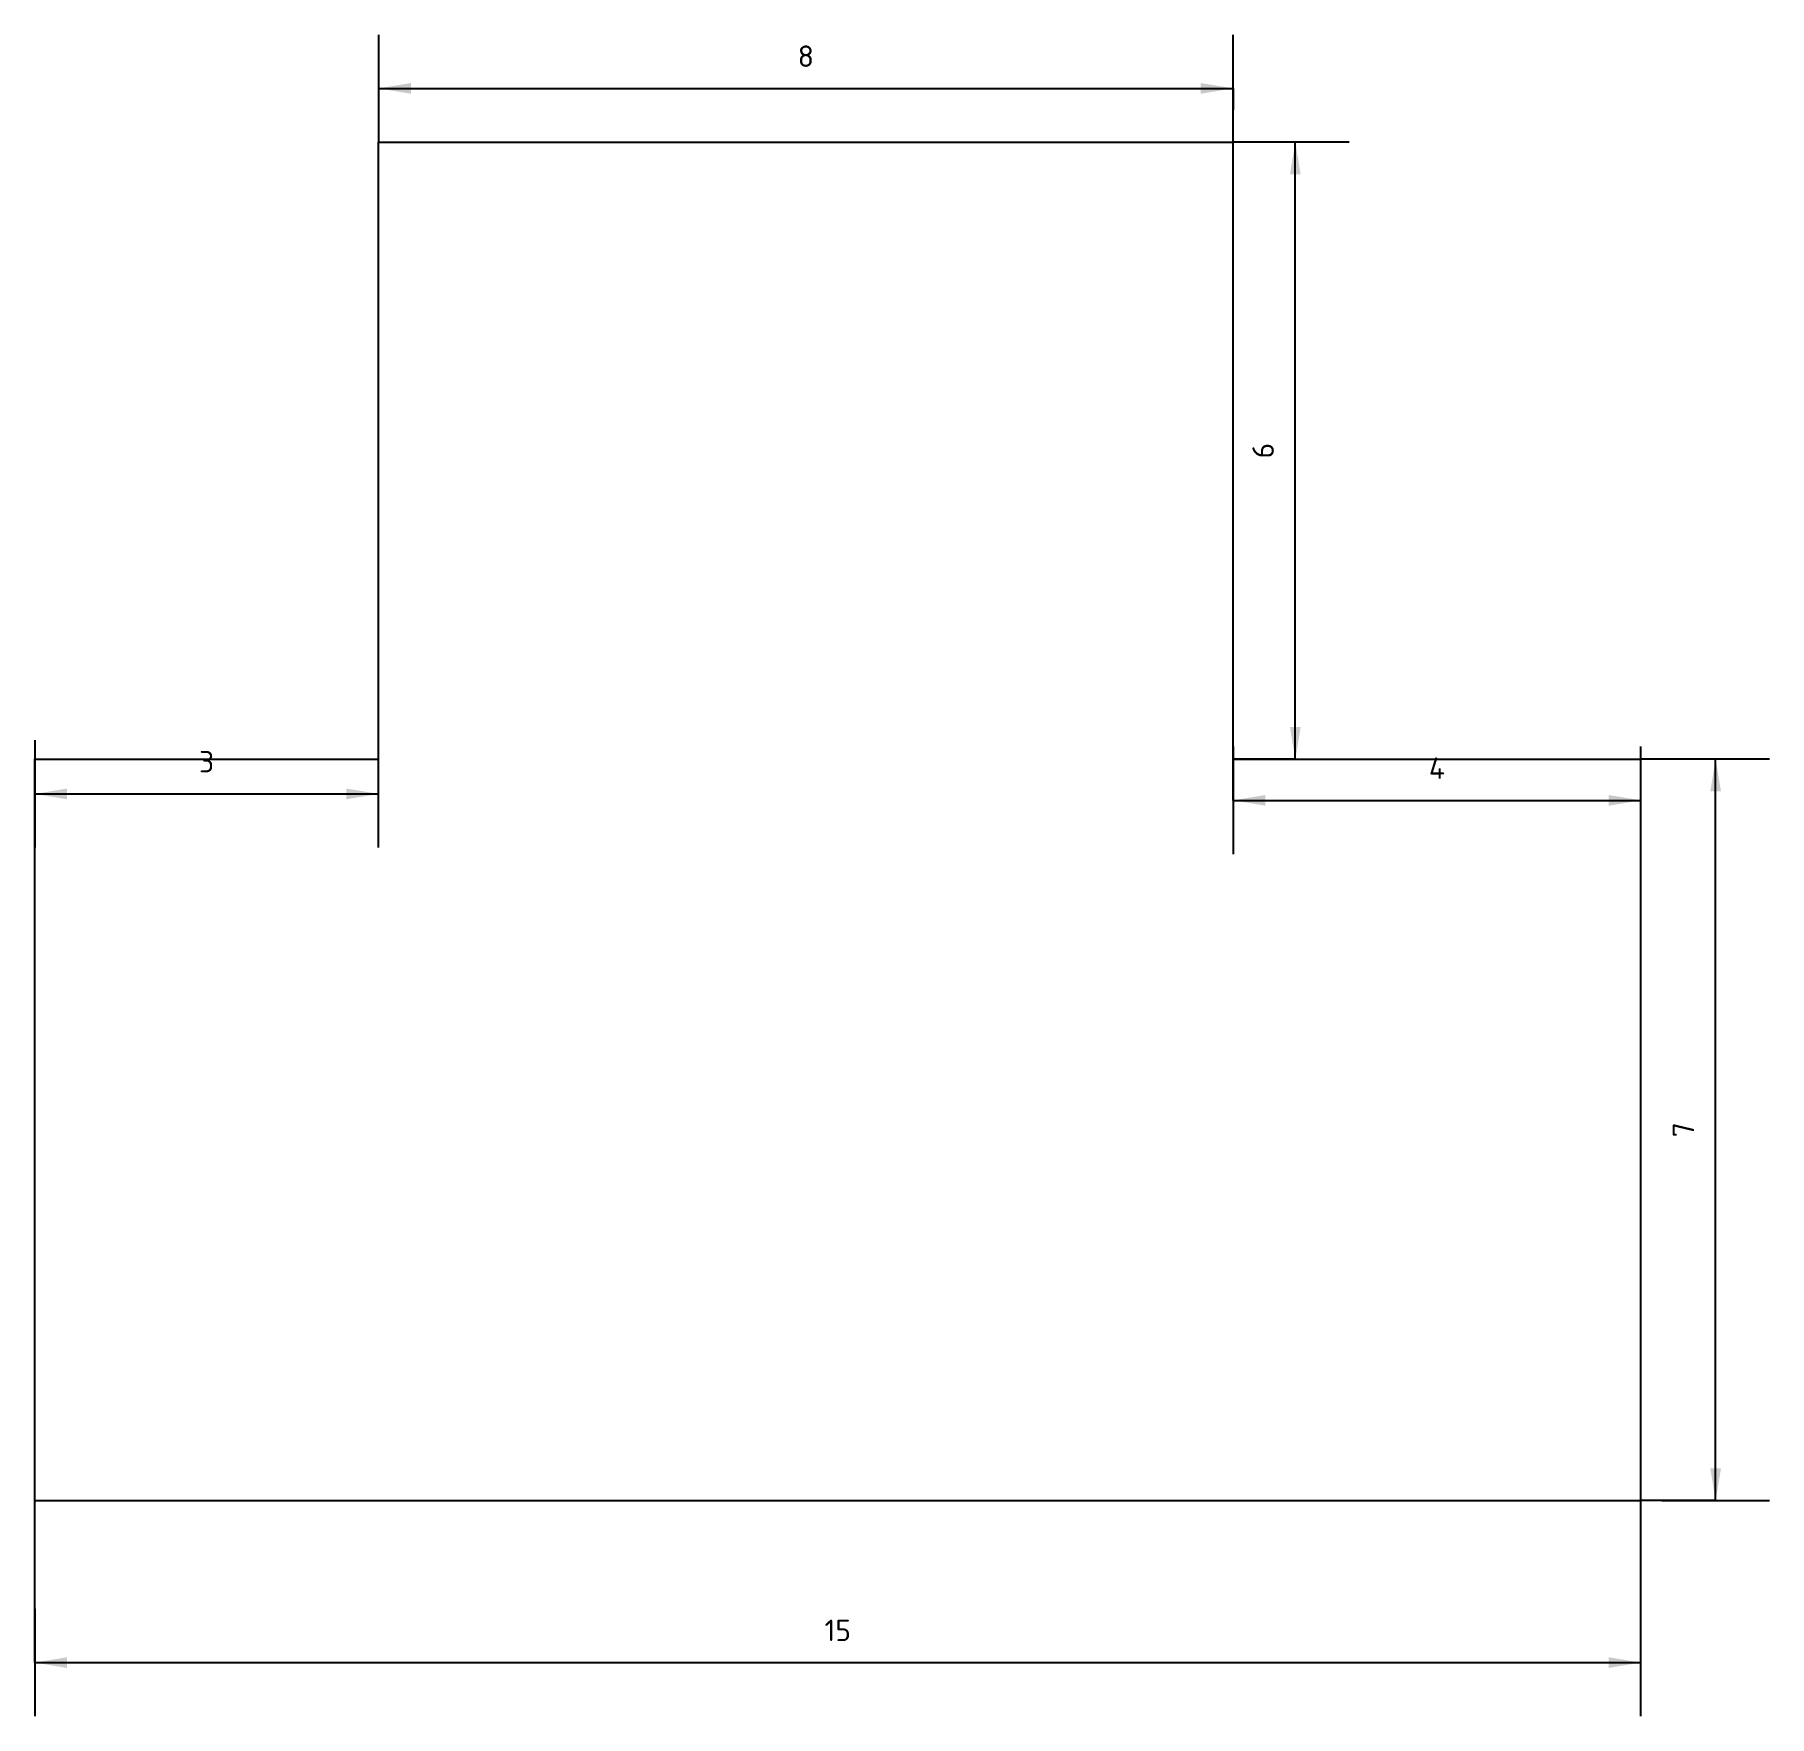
# Model space of a CAD drawing. Extents: x 0 to 16.2, y -2 to 13.6.
import ezdxf
from ezdxf.enums import TextEntityAlignment as Align

# ---------------------------------------------------------------- set-up
doc = ezdxf.new("R2010")
doc.units = 0
doc.layers.add('DIMENSIONS', color=1, linetype='CONTINUOUS')
doc.styles.add('ISOCPEUR', font='isocpeur.ttf')

# ---------------------------------------------------------------- blocks, each defined once
blk = doc.blocks.new('DIMTICK_ARROW')
at = {"color": 5}
blk.add_line((0, 0.5), (0, -0.5), dxfattribs=at)
at = {"color": 7}
blk.add_solid([(0, 0), (0.3, 0.05), (0.3, -0.05)], dxfattribs=at)

msp = doc.modelspace()

# ---------------------------------------------------------------- linework, layer by layer
at = {"color": 3}
for p, q in [((3.203, 12.645), (11.159, 12.645)), ((3.203, 6.9), (3.203, 12.645)), ((3.203, 6.9), (3.203, 12.645)), ((3.203, 12.645), (11.159, 12.645)), ((11.159, 6.9), (11.159, 12.645)), ((11.159, 6.9), (11.159, 12.645)), ((0, 6.9), (3.203, 6.9)), ((0, 0), (0, 6.9)), ((0, 0), (0, 6.9)), ((0, 6.9), (3.203, 6.9)), ((11.159, 6.9), (14.956, 6.9)), ((11.159, 6.9), (14.956, 6.9)), ((14.956, 0), (14.956, 6.9)), ((14.956, 0), (14.956, 6.9)), ((0, 0), (14.956, 0)), ((0, 0), (14.956, 0))]:
    msp.add_line(p, q, dxfattribs=at)
at = {"layer": 'DIMENSIONS', "color": 7}
for p, q in [((3.203, 13.145), (11.159, 13.145)), ((3.203, 13.145), (11.159, 13.145)), ((3.203, 13.145), (11.159, 13.145)), ((3.203, 13.145), (11.159, 13.145)), ((3.203, 13.145), (11.159, 13.145)), ((3.203, 13.145), (11.159, 13.145)), ((3.203, 13.145), (11.159, 13.145)), ((3.203, 13.145), (11.159, 13.145)), ((3.203, 13.145), (11.159, 13.145)), ((3.203, 13.145), (11.159, 13.145)), ((3.203, 13.145), (11.159, 13.145)), ((3.203, 13.145), (11.159, 13.145)), ((3.203, 13.145), (11.159, 13.145)), ((3.203, 13.145), (11.159, 13.145)), ((11.739, 6.9), (11.739, 12.645)), ((11.739, 6.9), (11.739, 12.645)), ((11.739, 6.9), (11.739, 12.645)), ((11.739, 6.9), (11.739, 12.645)), ((11.739, 6.9), (11.739, 12.645)), ((11.739, 6.9), (11.739, 12.645)), ((11.739, 6.9), (11.739, 12.645)), ((11.739, 6.9), (11.739, 12.645)), ((11.739, 6.9), (11.739, 12.645)), ((11.739, 6.9), (11.739, 12.645)), ((11.739, 6.9), (11.739, 12.645)), ((15.653, 0), (15.653, 6.9)), ((15.653, 0), (15.653, 6.9)), ((15.653, 0), (15.653, 6.9)), ((15.653, 0), (15.653, 6.9)), ((15.653, 0), (15.653, 6.9)), ((15.653, 0), (15.653, 6.9)), ((15.653, 0), (15.653, 6.9)), ((15.653, 0), (15.653, 6.9)), ((15.653, 0), (15.653, 6.9)), ((15.653, 0), (15.653, 6.9)), ((0, 6.577), (3.203, 6.577)), ((0, 6.577), (3.203, 6.577)), ((0, 6.577), (3.203, 6.577)), ((0, 6.577), (3.203, 6.577)), ((0, 6.577), (3.203, 6.577)), ((0, 6.577), (3.203, 6.577)), ((0, 6.577), (3.203, 6.577)), ((0, 6.577), (3.203, 6.577)), ((0, 6.577), (3.203, 6.577)), ((0, 6.577), (3.203, 6.577)), ((0, 6.577), (3.203, 6.577)), ((0, 6.577), (3.203, 6.577)), ((0, 6.577), (3.203, 6.577)), ((0, 6.577), (3.203, 6.577)), ((0, 6.577), (3.203, 6.577)), ((0, 6.577), (3.203, 6.577)), ((11.159, 6.517), (14.956, 6.517)), ((11.159, 6.517), (14.956, 6.517)), ((11.159, 6.517), (14.956, 6.517)), ((11.159, 6.517), (14.956, 6.517)), ((11.159, 6.517), (14.956, 6.517)), ((11.159, 6.517), (14.956, 6.517)), ((11.159, 6.517), (14.956, 6.517)), ((11.159, 6.517), (14.956, 6.517)), ((11.159, 6.517), (14.956, 6.517)), ((11.159, 6.517), (14.956, 6.517)), ((11.159, 6.517), (14.956, 6.517)), ((11.159, 6.517), (14.956, 6.517)), ((11.159, 6.517), (14.956, 6.517)), ((11.159, 6.517), (14.956, 6.517)), ((11.159, 6.517), (14.956, 6.517)), ((0, -1.51), (14.956, -1.51)), ((0, -1.51), (14.956, -1.51)), ((0, -1.51), (14.956, -1.51)), ((0, -1.51), (14.956, -1.51)), ((0, -1.51), (14.956, -1.51)), ((0, -1.51), (14.956, -1.51)), ((0, -1.51), (14.956, -1.51)), ((0, -1.51), (14.956, -1.51)), ((0, -1.51), (14.956, -1.51)), ((0, -1.51), (14.956, -1.51)), ((0, -1.51), (14.956, -1.51)), ((0, -1.51), (14.956, -1.51)), ((0, -1.51), (14.956, -1.51))]:
    msp.add_line(p, q, dxfattribs=at)
at = {"layer": 'DIMENSIONS', "color": 5}
for p, q in [((3.203, 13.145), (3.203, 12.945)), ((3.203, 13.145), (3.203, 12.945)), ((3.203, 13.145), (3.203, 12.945)), ((3.203, 13.145), (3.203, 12.945)), ((3.203, 13.145), (3.203, 12.945)), ((3.203, 13.145), (3.203, 12.945)), ((3.203, 13.145), (3.203, 12.945)), ((3.203, 13.145), (3.203, 12.945)), ((3.203, 13.145), (3.203, 12.945)), ((3.203, 13.145), (3.203, 12.945)), ((3.203, 13.145), (3.203, 12.945)), ((3.203, 13.145), (3.203, 12.945)), ((3.203, 13.145), (3.203, 12.945)), ((3.203, 13.145), (3.203, 12.945)), ((11.159, 13.145), (11.159, 12.945)), ((11.159, 13.145), (11.159, 12.945)), ((11.159, 13.145), (11.159, 12.945)), ((11.159, 13.145), (11.159, 12.945)), ((11.159, 13.145), (11.159, 12.945)), ((11.159, 13.145), (11.159, 12.945)), ((11.159, 13.145), (11.159, 12.945)), ((11.159, 13.145), (11.159, 12.945)), ((11.159, 13.145), (11.159, 12.945)), ((11.159, 13.145), (11.159, 12.945)), ((11.159, 13.145), (11.159, 12.945)), ((11.159, 13.145), (11.159, 12.945)), ((11.159, 13.145), (11.159, 12.945)), ((11.159, 13.145), (11.159, 12.945)), ((11.739, 12.645), (11.159, 12.645)), ((11.739, 12.645), (11.159, 12.645)), ((11.739, 12.645), (11.159, 12.645)), ((11.739, 12.645), (11.159, 12.645)), ((11.739, 12.645), (11.159, 12.645)), ((11.739, 12.645), (11.159, 12.645)), ((11.739, 12.645), (11.159, 12.645)), ((11.739, 12.645), (11.159, 12.645)), ((11.739, 12.645), (11.159, 12.645)), ((11.739, 12.645), (11.159, 12.645)), ((11.739, 12.645), (11.159, 12.645)), ((0, 6.577), (0, 6.9)), ((0, 6.577), (0, 6.9)), ((0, 6.577), (0, 6.9)), ((0, 6.577), (0, 6.9)), ((0, 6.577), (0, 6.9)), ((0, 6.577), (0, 6.9)), ((0, 6.577), (0, 6.9)), ((0, 6.577), (0, 6.9)), ((0, 6.577), (0, 6.9)), ((0, 6.577), (0, 6.9)), ((0, 6.577), (0, 6.9)), ((0, 6.577), (0, 6.9)), ((0, 6.577), (0, 6.9)), ((0, 6.577), (0, 6.9)), ((0, 6.577), (0, 6.9)), ((0, 6.577), (0, 6.9)), ((3.203, 6.577), (3.203, 6.9)), ((3.203, 6.577), (3.203, 6.9)), ((3.203, 6.577), (3.203, 6.9)), ((3.203, 6.577), (3.203, 6.9)), ((3.203, 6.577), (3.203, 6.9)), ((3.203, 6.577), (3.203, 6.9)), ((3.203, 6.577), (3.203, 6.9)), ((3.203, 6.577), (3.203, 6.9)), ((3.203, 6.577), (3.203, 6.9)), ((3.203, 6.577), (3.203, 6.9)), ((3.203, 6.577), (3.203, 6.9)), ((3.203, 6.577), (3.203, 6.9)), ((3.203, 6.577), (3.203, 6.9)), ((3.203, 6.577), (3.203, 6.9)), ((3.203, 6.577), (3.203, 6.9)), ((3.203, 6.577), (3.203, 6.9)), ((11.159, 6.517), (11.159, 6.9)), ((11.159, 6.517), (11.159, 6.9)), ((11.159, 6.517), (11.159, 6.9)), ((11.159, 6.517), (11.159, 6.9)), ((11.159, 6.517), (11.159, 6.9)), ((11.159, 6.517), (11.159, 6.9)), ((11.159, 6.517), (11.159, 6.9)), ((11.159, 6.517), (11.159, 6.9)), ((11.159, 6.517), (11.159, 6.9)), ((11.159, 6.517), (11.159, 6.9)), ((11.159, 6.517), (11.159, 6.9)), ((11.159, 6.517), (11.159, 6.9)), ((11.159, 6.517), (11.159, 6.9)), ((11.159, 6.517), (11.159, 6.9)), ((11.159, 6.517), (11.159, 6.9)), ((11.739, 6.9), (11.159, 6.9)), ((11.739, 6.9), (11.159, 6.9)), ((11.739, 6.9), (11.159, 6.9)), ((11.739, 6.9), (11.159, 6.9)), ((11.739, 6.9), (11.159, 6.9)), ((11.739, 6.9), (11.159, 6.9)), ((11.739, 6.9), (11.159, 6.9)), ((11.739, 6.9), (11.159, 6.9)), ((11.739, 6.9), (11.159, 6.9)), ((11.739, 6.9), (11.159, 6.9)), ((11.739, 6.9), (11.159, 6.9)), ((14.956, 6.517), (14.956, 6.9)), ((14.956, 6.517), (14.956, 6.9)), ((14.956, 6.517), (14.956, 6.9)), ((14.956, 6.517), (14.956, 6.9)), ((14.956, 6.517), (14.956, 6.9)), ((14.956, 6.517), (14.956, 6.9)), ((14.956, 6.517), (14.956, 6.9)), ((14.956, 6.517), (14.956, 6.9)), ((14.956, 6.517), (14.956, 6.9)), ((14.956, 6.517), (14.956, 6.9)), ((14.956, 6.517), (14.956, 6.9)), ((14.956, 6.517), (14.956, 6.9)), ((14.956, 6.517), (14.956, 6.9)), ((14.956, 6.517), (14.956, 6.9)), ((14.956, 6.517), (14.956, 6.9)), ((15.653, 6.9), (14.956, 6.9)), ((15.653, 6.9), (14.956, 6.9)), ((15.653, 6.9), (14.956, 6.9)), ((15.653, 6.9), (14.956, 6.9)), ((15.653, 6.9), (14.956, 6.9)), ((15.653, 6.9), (14.956, 6.9)), ((15.653, 6.9), (14.956, 6.9)), ((15.653, 6.9), (14.956, 6.9)), ((15.653, 6.9), (14.956, 6.9)), ((15.653, 6.9), (14.956, 6.9)), ((0, -1.51), (0, 0)), ((0, -1.51), (0, 0)), ((0, -1.51), (0, 0)), ((0, -1.51), (0, 0)), ((0, -1.51), (0, 0)), ((0, -1.51), (0, 0)), ((0, -1.51), (0, 0)), ((0, -1.51), (0, 0)), ((0, -1.51), (0, 0)), ((0, -1.51), (0, 0)), ((0, -1.51), (0, 0)), ((0, -1.51), (0, 0)), ((0, -1.51), (0, 0)), ((14.956, -1.51), (14.956, 0)), ((14.956, -1.51), (14.956, 0)), ((14.956, -1.51), (14.956, 0)), ((14.956, -1.51), (14.956, 0)), ((14.956, -1.51), (14.956, 0)), ((14.956, -1.51), (14.956, 0)), ((14.956, -1.51), (14.956, 0)), ((14.956, -1.51), (14.956, 0)), ((14.956, -1.51), (14.956, 0)), ((14.956, -1.51), (14.956, 0)), ((14.956, -1.51), (14.956, 0)), ((14.956, -1.51), (14.956, 0)), ((14.956, -1.51), (14.956, 0)), ((15.653, 0), (14.956, 0)), ((15.653, 0), (14.956, 0)), ((15.653, 0), (14.956, 0)), ((15.653, 0), (14.956, 0)), ((15.653, 0), (14.956, 0)), ((15.653, 0), (14.956, 0)), ((15.653, 0), (14.956, 0)), ((15.653, 0), (14.956, 0)), ((15.653, 0), (14.956, 0)), ((15.653, 0), (14.956, 0))]:
    msp.add_line(p, q, dxfattribs=at)

# ---------------------------------------------------------------- block references
at = {"layer": 'DIMENSIONS'}
for p in [(3.203, 13.145), (3.203, 13.145), (3.203, 13.145), (3.203, 13.145), (3.203, 13.145), (3.203, 13.145), (3.203, 13.145), (3.203, 13.145), (3.203, 13.145), (3.203, 13.145), (3.203, 13.145), (3.203, 13.145), (3.203, 13.145), (3.203, 13.145), (0, 6.577), (0, 6.577), (0, 6.577), (0, 6.577), (0, 6.577), (0, 6.577), (0, 6.577), (0, 6.577), (0, 6.577), (0, 6.577), (0, 6.577), (0, 6.577), (0, 6.577), (0, 6.577), (0, 6.577), (0, 6.577), (11.159, 6.517), (11.159, 6.517), (11.159, 6.517), (11.159, 6.517), (11.159, 6.517), (11.159, 6.517), (11.159, 6.517), (11.159, 6.517), (11.159, 6.517), (11.159, 6.517), (11.159, 6.517), (11.159, 6.517), (11.159, 6.517), (11.159, 6.517), (11.159, 6.517), (0, -1.51), (0, -1.51), (0, -1.51), (0, -1.51), (0, -1.51), (0, -1.51), (0, -1.51), (0, -1.51), (0, -1.51), (0, -1.51), (0, -1.51), (0, -1.51), (0, -1.51)]:
    msp.add_blockref('DIMTICK_ARROW', p, dxfattribs=at)
for p, rotation in [((11.159, 13.145), 180), ((11.159, 13.145), 180), ((11.159, 13.145), 180), ((11.159, 13.145), 180), ((11.159, 13.145), 180), ((11.159, 13.145), 180), ((11.159, 13.145), 180), ((11.159, 13.145), 180), ((11.159, 13.145), 180), ((11.159, 13.145), 180), ((11.159, 13.145), 180), ((11.159, 13.145), 180), ((11.159, 13.145), 180), ((11.159, 13.145), 180), ((11.739, 12.645), 270), ((11.739, 12.645), 270), ((11.739, 12.645), 270), ((11.739, 12.645), 270), ((11.739, 12.645), 270), ((11.739, 12.645), 270), ((11.739, 12.645), 270), ((11.739, 12.645), 270), ((11.739, 12.645), 270), ((11.739, 12.645), 270), ((11.739, 12.645), 270), ((11.739, 6.9), 90), ((11.739, 6.9), 90), ((11.739, 6.9), 90), ((11.739, 6.9), 90), ((11.739, 6.9), 90), ((11.739, 6.9), 90), ((11.739, 6.9), 90), ((11.739, 6.9), 90), ((11.739, 6.9), 90), ((11.739, 6.9), 90), ((11.739, 6.9), 90), ((3.203, 6.577), 180), ((3.203, 6.577), 180), ((3.203, 6.577), 180), ((3.203, 6.577), 180), ((3.203, 6.577), 180), ((3.203, 6.577), 180), ((3.203, 6.577), 180), ((3.203, 6.577), 180), ((3.203, 6.577), 180), ((3.203, 6.577), 180), ((3.203, 6.577), 180), ((3.203, 6.577), 180), ((3.203, 6.577), 180), ((3.203, 6.577), 180), ((3.203, 6.577), 180), ((3.203, 6.577), 180), ((14.956, 6.517), 180), ((14.956, 6.517), 180), ((14.956, 6.517), 180), ((14.956, 6.517), 180), ((14.956, 6.517), 180), ((14.956, 6.517), 180), ((14.956, 6.517), 180), ((14.956, 6.517), 180), ((14.956, 6.517), 180), ((14.956, 6.517), 180), ((14.956, 6.517), 180), ((14.956, 6.517), 180), ((14.956, 6.517), 180), ((14.956, 6.517), 180), ((14.956, 6.517), 180), ((15.653, 6.9), 270), ((15.653, 6.9), 270), ((15.653, 6.9), 270), ((15.653, 6.9), 270), ((15.653, 6.9), 270), ((15.653, 6.9), 270), ((15.653, 6.9), 270), ((15.653, 6.9), 270), ((15.653, 6.9), 270), ((15.653, 6.9), 270), ((15.653, 0), 90), ((15.653, 0), 90), ((15.653, 0), 90), ((15.653, 0), 90), ((15.653, 0), 90), ((15.653, 0), 90), ((15.653, 0), 90), ((15.653, 0), 90), ((15.653, 0), 90), ((15.653, 0), 90), ((14.956, -1.51), 180), ((14.956, -1.51), 180), ((14.956, -1.51), 180), ((14.956, -1.51), 180), ((14.956, -1.51), 180), ((14.956, -1.51), 180), ((14.956, -1.51), 180), ((14.956, -1.51), 180), ((14.956, -1.51), 180), ((14.956, -1.51), 180), ((14.956, -1.51), 180), ((14.956, -1.51), 180), ((14.956, -1.51), 180)]:
    msp.add_blockref('DIMTICK_ARROW', p, dxfattribs=dict(at, rotation=rotation))

# ---------------------------------------------------------------- texts
at = {"layer": 'DIMENSIONS', "color": 7, "style": 'ISOCPEUR'}
for s, p in [('8', (7.181, 13.445)), ('8', (7.181, 13.445)), ('8', (7.181, 13.445)), ('8', (7.181, 13.445)), ('8', (7.181, 13.445)), ('8', (7.181, 13.445)), ('8', (7.181, 13.445)), ('8', (7.181, 13.445)), ('8', (7.181, 13.445)), ('8', (7.181, 13.445)), ('8', (7.181, 13.445)), ('8', (7.181, 13.445)), ('8', (7.181, 13.445)), ('8', (7.181, 13.445)), ('3', (1.601, 6.877)), ('3', (1.601, 6.877)), ('3', (1.601, 6.877)), ('3', (1.601, 6.877)), ('3', (1.601, 6.877)), ('3', (1.601, 6.877)), ('3', (1.601, 6.877)), ('3', (1.601, 6.877)), ('3', (1.601, 6.877)), ('3', (1.601, 6.877)), ('3', (1.601, 6.877)), ('3', (1.601, 6.877)), ('3', (1.601, 6.877)), ('3', (1.601, 6.877)), ('3', (1.601, 6.877)), ('3', (1.601, 6.877)), ('4', (13.058, 6.817)), ('4', (13.058, 6.817)), ('4', (13.058, 6.817)), ('4', (13.058, 6.817)), ('4', (13.058, 6.817)), ('4', (13.058, 6.817)), ('4', (13.058, 6.817)), ('4', (13.058, 6.817)), ('4', (13.058, 6.817)), ('4', (13.058, 6.817)), ('4', (13.058, 6.817)), ('4', (13.058, 6.817)), ('4', (13.058, 6.817)), ('4', (13.058, 6.817)), ('4', (13.058, 6.817)), ('15', (7.478, -1.21)), ('15', (7.478, -1.21)), ('15', (7.478, -1.21)), ('15', (7.478, -1.21)), ('15', (7.478, -1.21)), ('15', (7.478, -1.21)), ('15', (7.478, -1.21)), ('15', (7.478, -1.21)), ('15', (7.478, -1.21)), ('15', (7.478, -1.21)), ('15', (7.478, -1.21)), ('15', (7.478, -1.21)), ('15', (7.478, -1.21))]:
    msp.add_text(s, height=0.2, dxfattribs=at).set_placement(p, align=Align.MIDDLE_CENTER)
for s, p in [('6', (11.439, 9.773)), ('6', (11.439, 9.773)), ('6', (11.439, 9.773)), ('6', (11.439, 9.773)), ('6', (11.439, 9.773)), ('6', (11.439, 9.773)), ('6', (11.439, 9.773)), ('6', (11.439, 9.773)), ('6', (11.439, 9.773)), ('6', (11.439, 9.773)), ('6', (11.439, 9.773)), ('7', (15.353, 3.45)), ('7', (15.353, 3.45)), ('7', (15.353, 3.45)), ('7', (15.353, 3.45)), ('7', (15.353, 3.45)), ('7', (15.353, 3.45)), ('7', (15.353, 3.45)), ('7', (15.353, 3.45)), ('7', (15.353, 3.45)), ('7', (15.353, 3.45))]:
    msp.add_text(s, height=0.2, rotation=90, dxfattribs=at).set_placement(p, align=Align.MIDDLE_CENTER)

doc.saveas('drawing.dxf')
